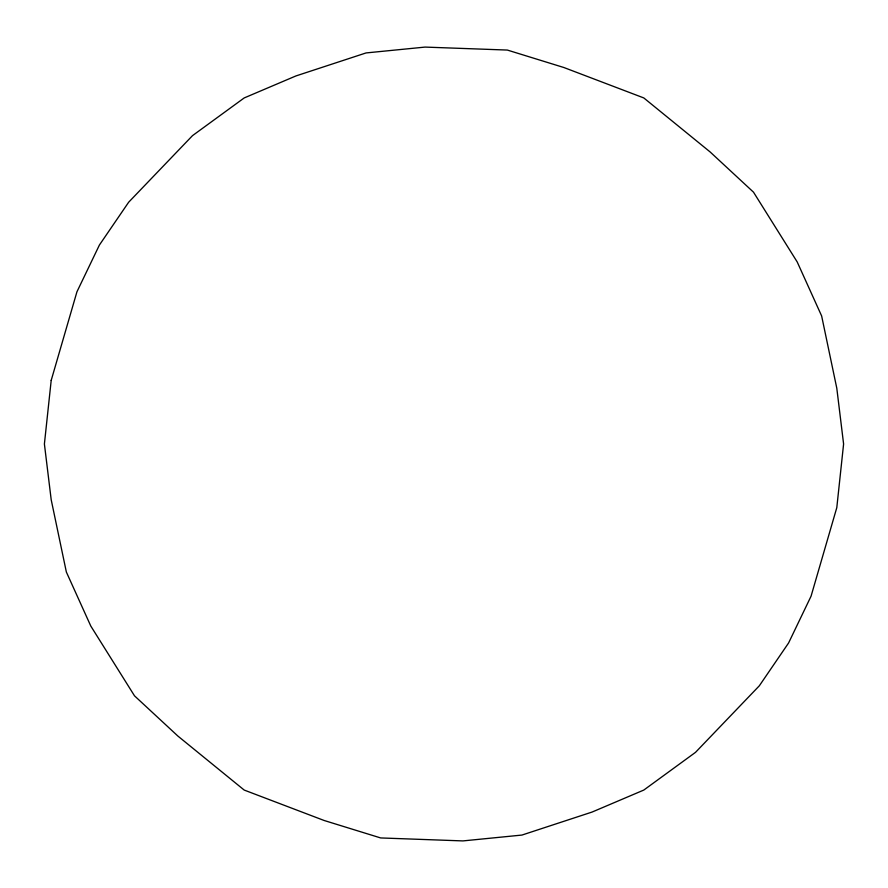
<?xml version="1.0" encoding="UTF-8"?>
<svg xmlns="http://www.w3.org/2000/svg" width="888" height="888" viewBox="0 0 888 888"><rect width="100%" height="100%" fill="white"/><g stroke="black" fill="none" stroke-linecap="round" stroke-linejoin="round"><path stroke-width="1.33" d="M51.204 380.353L44.4 444L51.204 499.778L66.356 572.027L90.798 626.062L134.499 695.826L177.878 736.052L244.2 790.065L324.142 820.49L380.663 837.939L462.926 840.914L521.944 835.064L592.085 812.054L643.8 790.065L695.515 752.347L759.34 685.78L788.6 642.956L811.055 596.203L836.796 507.647L843.6 444L836.796 388.223L821.644 315.973L797.202 261.938L753.501 192.174L710.123 151.948L643.8 97.935L563.858 67.51L507.337 50.061L425.075 47.086L366.056 52.936L295.915 75.946L244.2 97.935L192.485 135.653L128.66 202.22L99.401 245.044L76.945 291.797L51.204 380.353"/></g></svg>
